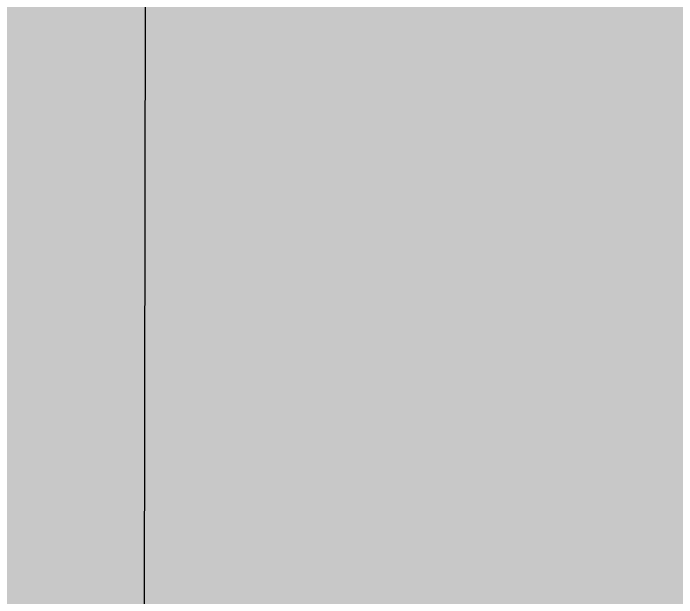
# Model space of a CAD drawing. Extents: x 560272 to 568164, y 6204780 to 6214217.
# Drawn here: x 565671.6007 to 565672.0257, y 6210311.9572 to 6210312.3318 of the extents above; entities that cross this region are included whole.
import ezdxf

# ---------------------------------------------------------------- set-up
doc = ezdxf.new("R2010")
doc.units = 0
doc.header["$LTSCALE"] = 5
doc.layers.add('Quarters', color=8, linetype='Continuous')
doc.layers.add('ROUTE-MAP-ROUTE', color=90, linetype='Continuous')
doc.layers.add('ROUTE-MAP-BACKGROUND-H', color=7, linetype='Continuous', true_color=0xf0ebff)

msp = doc.modelspace()

# ---------------------------------------------------------------- hatches: boundary and pattern name
at = {"layer": 'ROUTE-MAP-BACKGROUND-H'}
h = msp.add_hatch(color=256, dxfattribs=at)
h.dxf.hatch_style = 1
h.paths.add_polyline_path([(565237.98997, 6210345.86609), (566535.85005, 6210345.72872), (566539.10261, 6209697.37716), (565234.41238, 6209697.74445)])

# ---------------------------------------------------------------- linework, layer by layer
at = {"layer": 'Quarters', "flags": 128}
msp.add_lwpolyline([(565684.64352, 6210290.24652), (565671.65199, 6210290.26169), (565671.67222, 6210303.64204), (565671.6924, 6210317.02237), (565671.71168, 6210329.8027), (565671.73093, 6210342.583), (565684.71754, 6210342.56788), (565698.03895, 6210342.55234), (565711.36022, 6210342.53681), (565724.68153, 6210342.52127), (565724.66707, 6210329.74099), (565724.65259, 6210316.96072), (565724.63743, 6210303.58031), (565724.62229, 6210290.19991), (565711.29612, 6210290.21543), (565697.9699, 6210290.23098)], close=True, dxfattribs=at)
at = {"layer": 'ROUTE-MAP-ROUTE', "const_width": 1.99728, "flags": 128}
msp.add_lwpolyline([(565959.72536, 6210198.33196), (565912.75081, 6210234.22205), (565909.22689, 6210239.88025), (565905.71278, 6210242.47536), (565899.16167, 6210244.66048), (565895.64704, 6210247.22212), (565865.03428, 6210269.59368), (565860.06273, 6210270.78413), (565790.57924, 6210275.83155), (565786.13409, 6210274.8817), (565781.80358, 6210272.93124), (565771.20231, 6210272.12839), (565744.02328, 6210271.36631), (565738.61667, 6210272.43175), (565737.31083, 6210273.82057), (565704.9581, 6210306.51122), (565702.92869, 6210308.37956), (565696.26675, 6210309.96763), (565629.99586, 6210314.12301)], dxfattribs=at)

doc.saveas('drawing.dxf')
